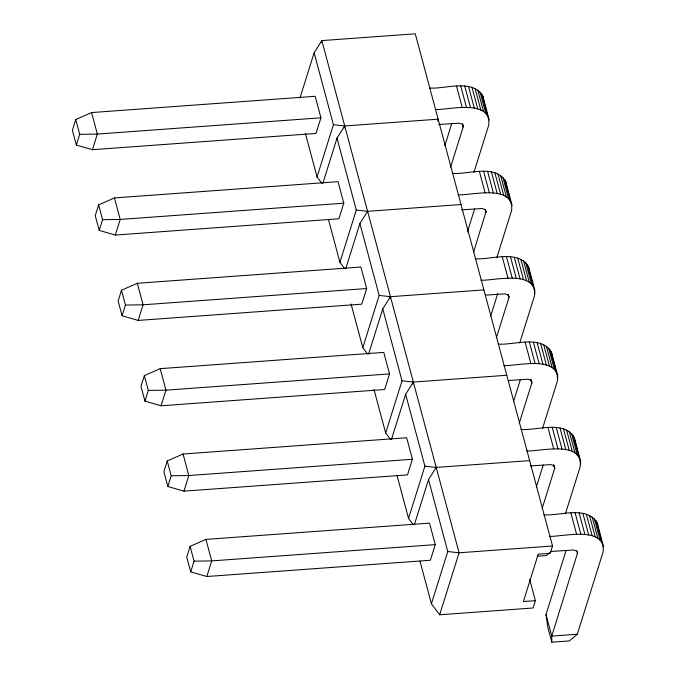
<?xml version="1.0" encoding="UTF-8"?>
<svg xmlns="http://www.w3.org/2000/svg" width="676" height="676" viewBox="0 0 676 676"><rect width="100%" height="100%" fill="white"/><g stroke="black" fill="none" stroke-linecap="round" stroke-linejoin="round"><path stroke-width="1.01" d="M450.596 167.133L463.17 127.012L462.756 123.936M473.47 252.494L486.154 211.258L484.912 209.425L482.047 208.521L461.547 209.864M496.345 337.865L508.918 297.744L508.504 294.668M519.219 423.227L531.792 383.106L531.378 380.03M542.093 508.597L554.666 468.476L554.252 465.401M549.63 536.313C561.874 537.065 606.228 525.015 603.093 551.979L577.312 634.232L569.361 640.924L551.793 642.2L551.76 636.091L577.65 552.723L576.408 550.881L573.544 549.985L550.965 551.481M481.016 280.21C493.252 280.971 537.606 268.921 534.471 295.885L519.7 343.028M503.89 365.581C516.126 366.333 560.48 354.283 557.345 381.247L542.566 428.39M526.756 450.943C539 451.703 583.354 439.653 580.219 466.617L565.44 513.76M75.737 119.525L72.374 130.265L76.337 145.053L92.443 149.692L316.022 133.425L320.923 117.801L315.16 96.296L91.573 112.562L75.737 119.525L79.7 134.313L76.337 145.053M92.443 149.692L97.336 134.068L91.573 112.562M98.611 204.887L95.248 215.627L99.211 230.415L115.317 235.054L338.896 218.787L343.788 203.172L338.025 181.658L114.447 197.924L98.611 204.887L102.575 219.675L99.211 230.415M115.317 235.054L120.21 219.438L114.447 197.924M121.486 290.257L118.114 300.989L122.077 315.776L138.183 320.424L361.77 304.158L366.662 288.534L360.899 267.02L137.321 283.286L121.486 290.257L125.449 305.045L122.077 315.776M138.183 320.424L143.084 304.8L137.321 283.286M144.36 375.619L140.988 386.359L144.951 401.147L161.057 405.786L384.644 389.52L389.537 373.896L383.774 352.39L160.195 368.657L144.36 375.619L148.323 390.407L144.951 401.147M161.057 405.786L165.958 390.162L160.195 368.657M167.234 460.981L163.862 471.721L167.825 486.509L183.931 491.148L407.518 474.882L412.411 459.266L406.648 437.752L183.061 454.018L167.234 460.981L171.189 475.769L167.825 486.509M299.975 97.978L314.137 52.779L321.852 40.594L415.275 33.8L552.52 545.997L550.222 553.314L538.248 554.185L523.41 601.539L535.384 600.668L529.663 579.324M321.227 42.596L321.852 40.594L459.088 552.791L439.662 614.78L533.094 607.986L535.384 600.668M183.931 491.148L188.832 475.532L183.061 454.018M190.1 546.352L186.737 557.092L190.7 571.879L206.805 576.518L430.392 560.252L435.285 544.628L429.522 523.123L205.935 539.389L190.1 546.352L194.063 561.139L190.7 571.879M321.759 183.23L317.044 176.935L333.412 124.705L314.137 52.779M322.849 183.348L337.011 138.149L344.726 125.964L438.149 119.162L437.575 120.996M344.101 127.958L344.726 125.964L333.412 124.705M206.805 576.518L211.698 560.894L205.935 539.389M344.633 268.6L339.918 262.296L356.286 210.067L337.011 138.149M345.723 268.71L359.885 223.511L367.6 211.326L461.024 204.532M367.507 353.962L362.784 347.667L379.16 295.437L359.885 223.511M368.597 354.08L382.76 308.881L390.475 296.696L483.898 289.894M389.849 298.691L390.475 296.696L379.16 295.437M444.833 145.619L451.754 123.556M390.382 439.332L385.658 433.029L402.026 380.799L382.76 308.881M473.952 172.296L488.723 125.153C491.858 98.189 447.504 110.239 435.268 109.487M391.463 439.442L405.634 394.243L413.349 382.058L506.772 375.264M412.715 384.061L413.349 382.058L402.026 380.799M467.395 231.995L474.62 208.918M413.256 524.694L408.532 518.399L424.9 466.17L405.634 394.243M496.826 257.657L511.597 210.515C514.732 183.551 470.378 195.609 458.142 194.849M414.337 524.813L428.508 479.605L436.214 467.429L529.646 460.626M490.582 316.351L497.806 293.283M439.662 614.78L431.406 603.761L447.774 551.532L428.508 479.605M513.456 401.721L520.368 379.65M536.33 487.083L543.242 465.02M551.793 642.2L547.83 627.413L545.997 614.577L566.116 550.382M551.261 551.54L546.487 555.554L537.192 556.23M429.505 87.973C444.977 89.452 472.27 78.196 482.867 96.161L489.23 120.049M320.923 117.801L97.336 134.068L79.7 134.313M438.673 124.502L459.173 123.15L462.038 124.054L463.28 125.888M452.379 173.335C467.851 174.814 495.145 163.567 505.741 181.531L512.104 205.419M343.788 203.172L120.21 219.438L102.575 219.675M475.253 258.705C490.725 260.175 518.019 248.929 528.615 266.893L534.978 290.781M366.662 288.534L143.084 304.8L125.449 305.045M485.461 295.159L504.921 293.883L507.786 294.787L509.028 296.62M498.119 344.067C513.591 345.546 540.893 334.299 551.489 352.264L557.852 376.152M389.537 373.896L165.958 390.162L148.323 390.407M508.335 380.52L527.795 379.253L530.66 380.157L531.902 381.991M520.993 429.437C536.465 430.908 563.767 419.661 574.363 437.625L580.726 461.514M412.411 459.266L188.832 475.532L171.189 475.769M530.17 465.958L550.67 464.615L553.534 465.519L554.776 467.353M543.867 514.799C559.339 516.278 586.633 505.023 597.238 522.996L603.6 546.884M435.285 544.628L211.698 560.894L194.063 561.139M552.52 545.997L459.088 552.791L447.774 551.532M577.312 634.232L551.76 636.091L545.997 614.577M356.286 210.067L367.6 211.326M424.9 466.17L436.214 467.429M481.709 93.956L487.472 115.461M504.583 179.317L510.346 200.831M527.457 264.688L533.22 286.193M550.332 350.05L556.095 371.563M573.206 435.42L578.969 456.925M596.08 520.782L601.843 542.287M534.488 291.331L535.012 293.291M557.362 376.701L557.886 378.653M580.228 462.063L580.752 464.023M480.011 91.953L485.774 113.458M502.885 177.315L508.648 198.828M525.759 262.685L531.522 284.19M548.633 348.047L554.396 369.552M571.507 433.409L577.27 454.923M594.381 518.779L600.144 540.285M477.805 90.187L483.568 111.701M500.679 175.549L506.442 197.062M523.554 260.919L529.316 282.424M546.428 346.281L552.191 367.795M569.302 431.651L575.065 453.157M592.176 517.013L597.939 538.527M475.127 88.7L480.889 110.205M498.001 174.062L503.764 195.567M520.875 259.423L526.638 280.937M543.749 344.794L549.512 366.299M566.623 430.156L572.386 451.669M589.497 515.526L595.26 537.031M472.025 87.5L477.788 109.013M494.9 172.862L500.662 194.375M517.765 258.232L523.528 279.737M540.639 343.594L546.402 365.108M563.514 428.964L569.277 450.469M586.388 514.326L592.151 535.84M468.544 86.621L474.307 108.135M491.418 171.991L497.181 193.497M514.292 257.353L520.055 278.858M537.167 342.715L542.929 364.229M560.041 428.085L565.804 449.591M582.906 513.447L588.678 534.961M464.75 86.072L470.513 107.585M487.624 171.442L493.387 192.947M510.498 256.804L516.261 278.318M533.372 342.174L539.135 363.68M556.247 427.536L562.01 449.05M579.121 512.907L584.884 534.412M460.711 85.869L466.474 107.383M483.585 171.239L489.348 192.744M506.459 256.601L512.222 278.115M529.333 341.963L535.096 363.477M552.207 427.333L557.97 448.839M575.082 512.695L580.845 534.209M456.494 86.013L462.257 107.518M479.368 171.374L485.131 192.888M502.243 256.745L508.006 278.25M525.117 342.107L530.88 363.612M547.982 427.469L553.745 448.982M570.857 512.839L576.62 534.344M462.384 124.08L463.17 127.012M485.258 209.442L486.044 212.374M508.132 294.812L508.918 297.744M530.745 379.194L531.792 383.106M553.619 464.564L554.666 468.476M576.755 550.906L577.541 553.838M305.375 133.375L317.044 176.935M328.519 219.751L339.918 262.296M351.114 304.107L362.784 347.667M373.989 389.469L385.658 433.029M397.133 475.853L408.532 518.399M420.007 561.215L431.406 603.761M597.238 522.996L597.837 525.37M574.363 437.625L574.989 442.51M551.489 352.264L552.106 356.311M528.615 266.893L529.249 271.777M505.741 181.531L506.358 185.579M482.867 96.161L483.467 98.544"/></g></svg>
